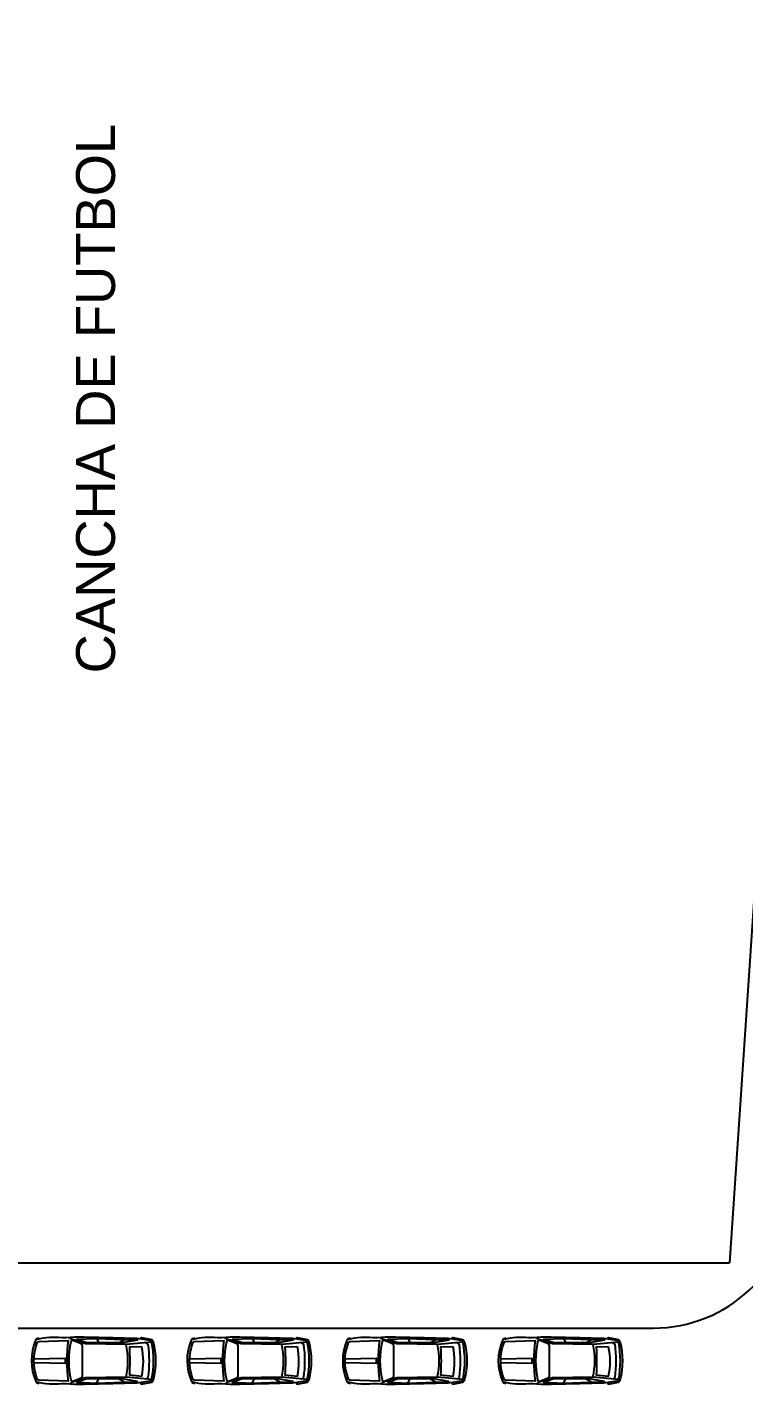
# Model space of a CAD drawing. Extents: x -30 to 1202, y 231 to 898.
# Drawn here: x 132.56 to 155.59, y 277.16 to 320.77 of the extents above; entities that cross this region are included whole.
import ezdxf

# ---------------------------------------------------------------- set-up
doc = ezdxf.new("R2010")
doc.units = 0
doc.header["$LTSCALE"] = 0.04
doc.layers.get('0').update_dxf_attribs({"linetype": 'CONTINUOUS'})
doc.layers.add('LEYENDAS', color=3, linetype='CONTINUOUS')
doc.layers.add('PISOS', color=1, linetype='CONTINUOUS')
doc.styles.add('STYLE2', font='arial.ttf')

# ---------------------------------------------------------------- blocks, each defined once
blk = doc.blocks.new('Aupln001')
for p, q in [((-3.678, 0.587), (-3.751, 0.537)), ((-2.821, 0.58), (-2.994, 0.694)), ((-2.093, 0.72), (-2.17, 0.582)), ((-3.678, -0.575), (-3.75, -0.526)), ((-2.821, -0.568), (-2.994, -0.682)), ((-2.093, -0.708), (-2.17, -0.571))]:
    blk.add_line(p, q)
for points in [[(-3.506, 0.706), (-3.537, 0.756), (-3.865, 0.694), (-3.918, 0.613, -0.296775), (-3.875, 0.651), (-3.386, 0.724, -0.031441), (-3.379, 0.725), (-2.615, 0.743, 0.001455), (-2.615, 0.743), (-1.694, 0.77, -0.007326), (-1.692, 0.77), (-1.386, 0.77, -0.025363), (-1.38, 0.77), (-1.12, 0.743, 0.024637), (-1.115, 0.743), (-0.986, 0.743, 0.032795), (-0.973, 0.743, -0.100755), (-0.189, 0.686)], [(-0.253, -0.723), (-0.177, -0.703, 0.226888), (-0.143, -0.674, 0.214205), (-0.149, 0.687, 0.224603), (-0.183, 0.716), (-0.253, 0.734)], [(-3.506, -0.695), (-3.537, -0.745), (-3.865, -0.683), (-3.918, -0.602, 0.296775), (-3.875, -0.64), (-3.386, -0.713, 0.031441), (-3.379, -0.714), (-2.615, -0.732, -0.001455), (-2.615, -0.732), (-1.694, -0.759, 0.007326), (-1.692, -0.759), (-1.386, -0.759, 0.025363), (-1.38, -0.758), (-1.12, -0.732, -0.024637), (-1.115, -0.732), (-0.986, -0.731, -0.032795), (-0.973, -0.732, 0.100755), (-0.189, -0.675)]]:
    blk.add_lwpolyline(points, format="xyb")
for points in [[(-3.862, 0.603), (-3.043, 0.531), (-1.74, 0.554), (-1.283, 0.705), (-1.209, 0.752)], [(-0.079, -0.058), (-1.081, -0.081), (-1.081, 0.092), (-0.079, 0.069)], [(-3.862, -0.592), (-3.043, -0.52), (-1.74, -0.543), (-1.283, -0.693), (-1.209, -0.741)]]:
    blk.add_lwpolyline(points)
for points in [[(-3.545, -0.447), (-3.146, -0.429, -0.030108), (-3.146, 0.459), (-3.545, 0.494, 0.109099)], [(-2.957, 0.695, -0.001613), (-2.958, 0.695), (-3.408, 0.684, 0.898845), (-3.409, 0.674), (-2.916, 0.579), (-1.785, 0.584), (-1.458, 0.686, 0.843434), (-1.459, 0.696), (-2.092, 0.72, 0.016499), (-2.095, 0.72)], [(-1.264, 0.62, 0.460891), (-1.334, 0.657), (-1.603, 0.551, 0.30819), (-1.642, 0.494), (-1.642, -0.482, 0.30819), (-1.603, -0.54), (-1.334, -0.646, 0.460891), (-1.264, -0.609, 0.109577)], [(-0.233, -0.616), (-1.183, -0.643, 0.072437), (-1.183, 0.654), (-0.233, 0.627, -0.304109), (-0.186, 0.593, -0.182739), (-0.186, -0.582, -0.304109)], [(-2.957, -0.683, 0.001613), (-2.958, -0.683), (-3.408, -0.673, -0.898845), (-3.409, -0.663), (-2.916, -0.568), (-1.785, -0.573), (-1.458, -0.675, -0.843434), (-1.459, -0.685), (-2.092, -0.708, -0.016499), (-2.095, -0.708)]]:
    blk.add_lwpolyline(points, format="xyb", close=True)
for centre, radius, start, end in [((-1.703, 0.006), 2.297, 164.6672, 195.3328), ((-1.004, 0.006), 2.92, 168.1984, 191.8016), ((-0.075, 0.009), 3.714, 171.8338, 188.2809), ((-0.749, -0.001), 2.352, 166.9232, 192.7419)]:
    blk.add_arc(centre, radius, start, end)

msp = doc.modelspace()

# ---------------------------------------------------------------- linework, layer by layer
at = {"layer": 'PISOS'}
for p, q in [((160.032, 354.232), (155.131, 281.082)), ((118.859, 281.082), (155.131, 281.082)), ((122.004, 278.982), (152.686, 278.982))]:
    msp.add_line(p, q, dxfattribs=at)
msp.add_arc((152.686, 283.482), 4.5, 270, 356.1666, dxfattribs=at)

# ---------------------------------------------------------------- block references
at = {"layer": 'PISOS', "rotation": 180}
for p in [(132.701, 277.935), (137.701, 277.935), (142.701, 277.935), (147.701, 277.935)]:
    msp.add_blockref('Aupln001', p, dxfattribs=at)

# ---------------------------------------------------------------- texts
at = {"layer": 'LEYENDAS', "style": 'STYLE2'}
msp.add_text('CANCHA DE FUTBOL', height=1.25, rotation=90, dxfattribs=at).set_placement((135.386, 300.013))

doc.saveas('drawing.dxf')
